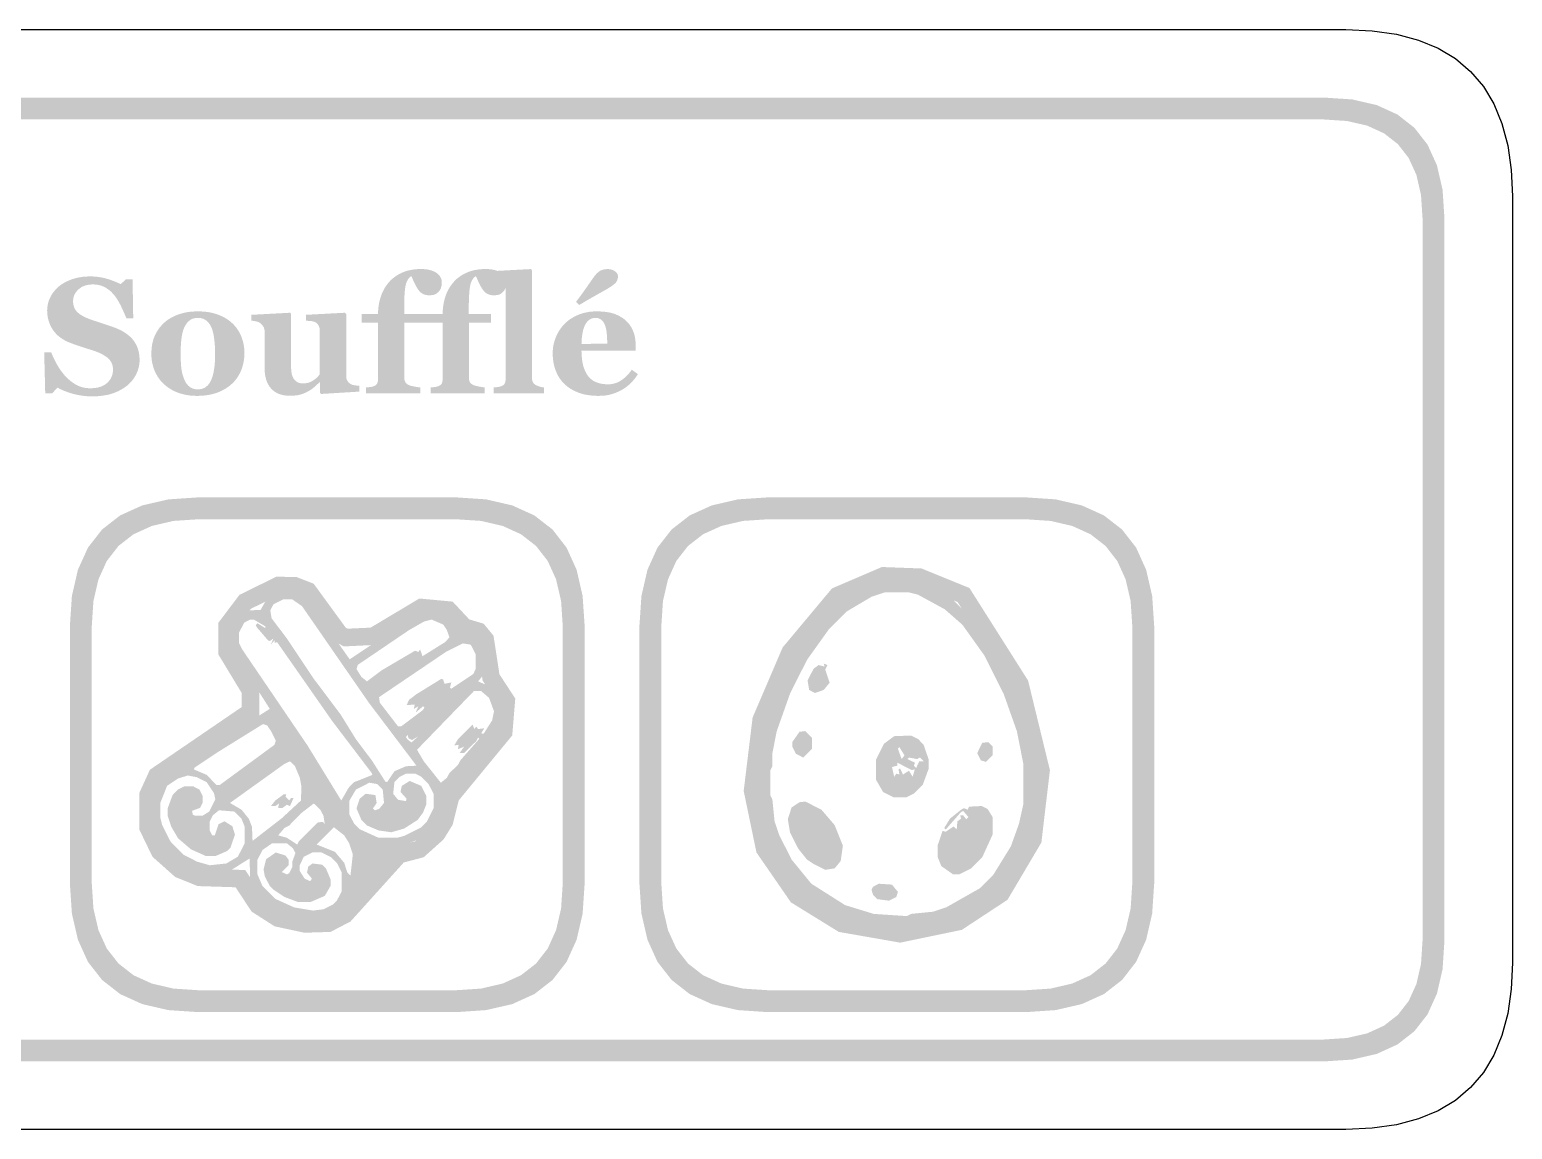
# Model space of a CAD drawing. Header units: millimetres. Extents: x 6 to 594, y 82 to 394.
# Drawn here: x 263.57 to 290.64, y 211.96 to 232.04 of the extents above; entities that cross this region are included whole.
import ezdxf

# ---------------------------------------------------------------- set-up
doc = ezdxf.new("R2010")
doc.units = ezdxf.units.MM
doc.layers.add('CUT', color=1, linetype='Continuous')
doc.layers.add('RASTER', color=7, linetype='Continuous')

msp = doc.modelspace()

# ---------------------------------------------------------------- hatches: boundary and pattern name
at = {"layer": 'RASTER'}
h = msp.add_hatch(color=7, dxfattribs=at)
h.paths.add_polyline_path([(227.8, 228.6), (227.834, 229.116), (227.938, 229.563), (228.109, 229.941), (228.35, 230.25), (228.659, 230.491), (229.038, 230.663), (229.484, 230.766), (230, 230.8), (287.2, 230.8), (287.716, 230.766), (288.163, 230.663), (288.541, 230.491), (288.85, 230.25), (289.091, 229.941), (289.263, 229.563), (289.366, 229.116), (289.4, 228.6), (289.4, 215.4), (289.366, 214.884), (289.263, 214.438), (289.091, 214.059), (288.85, 213.75), (288.541, 213.509), (288.163, 213.337), (287.716, 213.234), (287.2, 213.2), (230, 213.2), (229.484, 213.234), (229.038, 213.337), (228.659, 213.509), (228.35, 213.75), (228.109, 214.059), (227.938, 214.438), (227.834, 214.884), (227.8, 215.4)])
h.paths.add_polyline_path([(228.2, 228.6), (228.2, 215.4), (228.228, 214.978), (228.313, 214.613), (228.453, 214.303), (228.65, 214.05), (228.903, 213.853), (229.213, 213.712), (229.578, 213.628), (230, 213.6), (287.2, 213.6), (287.622, 213.628), (287.988, 213.712), (288.297, 213.853), (288.55, 214.05), (288.747, 214.303), (288.888, 214.613), (288.972, 214.978), (289, 215.4), (289, 228.6), (288.972, 229.022), (288.888, 229.388), (288.747, 229.697), (288.55, 229.95), (288.297, 230.147), (287.988, 230.288), (287.622, 230.372), (287.2, 230.4), (230, 230.4), (229.578, 230.372), (229.213, 230.288), (228.903, 230.147), (228.65, 229.95), (228.453, 229.697), (228.313, 229.388), (228.228, 229.022), (228.2, 228.6)])
for points in [[(264.71, 225.344), (264.663, 225.345), (264.616, 225.347), (264.571, 225.351), (264.526, 225.356), (264.482, 225.363), (264.439, 225.371), (264.396, 225.38), (264.355, 225.391), (264.314, 225.403), (264.275, 225.416), (264.238, 225.429), (264.202, 225.442), (264.168, 225.457), (264.136, 225.471), (264.105, 225.487), (264.076, 225.503), (263.975, 225.4), (263.85, 225.4), (263.831, 226.151), (263.957, 226.151), (263.968, 226.125), (263.98, 226.097), (263.992, 226.07), (264.005, 226.042), (264.019, 226.013), (264.034, 225.984), (264.049, 225.955), (264.065, 225.926), (264.082, 225.897), (264.1, 225.868), (264.118, 225.84), (264.136, 225.813), (264.156, 225.787), (264.176, 225.762), (264.196, 225.737), (264.218, 225.713), (264.24, 225.69), (264.264, 225.667), (264.288, 225.645), (264.312, 225.624), (264.338, 225.605), (264.364, 225.587), (264.39, 225.57), (264.418, 225.554), (264.446, 225.539), (264.475, 225.527), (264.506, 225.516), (264.538, 225.508), (264.57, 225.501), (264.605, 225.496), (264.64, 225.493), (264.676, 225.492), (264.725, 225.494), (264.77, 225.498), (264.813, 225.506), (264.852, 225.517), (264.889, 225.53), (264.923, 225.547), (264.954, 225.567), (264.982, 225.59), (265.006, 225.615), (265.028, 225.642), (265.046, 225.67), (265.061, 225.7), (265.073, 225.731), (265.081, 225.764), (265.086, 225.799), (265.088, 225.835), (265.086, 225.865), (265.082, 225.893), (265.075, 225.921), (265.065, 225.947), (265.053, 225.972), (265.037, 225.996), (265.019, 226.018), (264.998, 226.039), (264.974, 226.06), (264.946, 226.079), (264.916, 226.098), (264.883, 226.116), (264.846, 226.134), (264.807, 226.151), (264.764, 226.167), (264.719, 226.182), (264.688, 226.192), (264.658, 226.202), (264.629, 226.211), (264.601, 226.22), (264.573, 226.229), (264.545, 226.238), (264.518, 226.247), (264.492, 226.255), (264.467, 226.264), (264.441, 226.272), (264.417, 226.281), (264.392, 226.29), (264.368, 226.298), (264.344, 226.307), (264.321, 226.316), (264.298, 226.324), (264.248, 226.346), (264.2, 226.371), (264.156, 226.397), (264.116, 226.426), (264.078, 226.457), (264.045, 226.49), (264.014, 226.525), (263.987, 226.563), (263.963, 226.602), (263.942, 226.643), (263.925, 226.685), (263.911, 226.728), (263.899, 226.771), (263.892, 226.817), (263.887, 226.863), (263.885, 226.91), (263.886, 226.941), (263.888, 226.97), (263.893, 227), (263.898, 227.029), (263.906, 227.059), (263.915, 227.087), (263.926, 227.116), (263.938, 227.144), (263.952, 227.172), (263.967, 227.199), (263.984, 227.225), (264.003, 227.25), (264.023, 227.275), (264.044, 227.299), (264.067, 227.323), (264.092, 227.345), (264.117, 227.366), (264.143, 227.385), (264.172, 227.404), (264.202, 227.421), (264.234, 227.438), (264.267, 227.453), (264.302, 227.468), (264.339, 227.482), (264.377, 227.494), (264.416, 227.505), (264.456, 227.514), (264.497, 227.521), (264.538, 227.527), (264.58, 227.531), (264.623, 227.533), (264.667, 227.534), (264.71, 227.534), (264.752, 227.531), (264.794, 227.528), (264.835, 227.522), (264.875, 227.516), (264.914, 227.507), (264.953, 227.498), (264.991, 227.487), (265.028, 227.475), (265.063, 227.463), (265.095, 227.451), (265.126, 227.439), (265.155, 227.427), (265.181, 227.415), (265.206, 227.403), (265.228, 227.391), (265.318, 227.479), (265.445, 227.479), (265.457, 226.77), (265.331, 226.77), (265.32, 226.798), (265.308, 226.827), (265.296, 226.856), (265.283, 226.885), (265.27, 226.914), (265.256, 226.944), (265.242, 226.974), (265.228, 227.003), (265.213, 227.032), (265.198, 227.06), (265.182, 227.087), (265.167, 227.113), (265.151, 227.137), (265.135, 227.16), (265.119, 227.181), (265.102, 227.202), (265.084, 227.222), (265.065, 227.242), (265.046, 227.261), (265.025, 227.278), (265.004, 227.295), (264.982, 227.31), (264.96, 227.324), (264.937, 227.337), (264.913, 227.349), (264.888, 227.359), (264.862, 227.368), (264.835, 227.375), (264.807, 227.381), (264.778, 227.385), (264.748, 227.387), (264.717, 227.388), (264.679, 227.386), (264.642, 227.382), (264.607, 227.375), (264.573, 227.365), (264.542, 227.353), (264.512, 227.338), (264.485, 227.319), (264.459, 227.298), (264.435, 227.275), (264.415, 227.251), (264.397, 227.225), (264.383, 227.198), (264.372, 227.17), (264.365, 227.141), (264.36, 227.11), (264.358, 227.077), (264.36, 227.047), (264.364, 227.018), (264.371, 226.99), (264.38, 226.964), (264.392, 226.939), (264.407, 226.916), (264.425, 226.894), (264.445, 226.874), (264.469, 226.854), (264.495, 226.835), (264.525, 226.817), (264.557, 226.799), (264.592, 226.782), (264.631, 226.766), (264.673, 226.75), (264.717, 226.734), (264.744, 226.725), (264.772, 226.716), (264.799, 226.707), (264.827, 226.698), (264.854, 226.689), (264.882, 226.68), (264.91, 226.67), (264.938, 226.661), (264.966, 226.652), (264.993, 226.643), (265.019, 226.634), (265.045, 226.625), (265.07, 226.617), (265.094, 226.608), (265.117, 226.599), (265.139, 226.591), (265.191, 226.569), (265.239, 226.546), (265.284, 226.521), (265.326, 226.493), (265.365, 226.464), (265.4, 226.433), (265.433, 226.4), (265.462, 226.365), (265.488, 226.327), (265.51, 226.288), (265.529, 226.247), (265.545, 226.203), (265.557, 226.157), (265.566, 226.109), (265.571, 226.059), (265.573, 226.006), (265.572, 225.973), (265.569, 225.94), (265.564, 225.907), (265.557, 225.874), (265.548, 225.841), (265.537, 225.809), (265.524, 225.777), (265.51, 225.746), (265.493, 225.715), (265.475, 225.685), (265.456, 225.657), (265.436, 225.63), (265.414, 225.605), (265.39, 225.581), (265.366, 225.558), (265.34, 225.536), (265.31, 225.514), (265.279, 225.493), (265.247, 225.473), (265.213, 225.455), (265.179, 225.437), (265.143, 225.422), (265.107, 225.407), (265.069, 225.394), (265.029, 225.382), (264.989, 225.372), (264.946, 225.364), (264.902, 225.357), (264.856, 225.351), (264.809, 225.347), (264.76, 225.345), (264.71, 225.344)], [(271.092, 227.42), (271.092, 227.411), (271.091, 227.401), (271.091, 227.392), (271.089, 227.382), (271.088, 227.371), (271.086, 227.361), (271.083, 227.35), (271.08, 227.339), (271.077, 227.329), (271.074, 227.318), (271.07, 227.308), (271.065, 227.299), (271.06, 227.29), (271.055, 227.281), (271.049, 227.273), (271.042, 227.265), (271.035, 227.256), (271.027, 227.248), (271.018, 227.24), (271.01, 227.233), (271.001, 227.226), (270.992, 227.22), (270.983, 227.214), (270.974, 227.209), (270.963, 227.205), (270.952, 227.201), (270.94, 227.197), (270.926, 227.195), (270.911, 227.193), (270.895, 227.191), (270.878, 227.19), (270.859, 227.19), (270.831, 227.191), (270.805, 227.195), (270.779, 227.201), (270.756, 227.21), (270.734, 227.222), (270.714, 227.235), (270.695, 227.252), (270.678, 227.271), (270.661, 227.292), (270.644, 227.318), (270.627, 227.346), (270.61, 227.378), (270.592, 227.413), (270.574, 227.452), (270.556, 227.493), (270.537, 227.539), (270.523, 227.531), (270.509, 227.521), (270.496, 227.509), (270.484, 227.494), (270.472, 227.477), (270.461, 227.457), (270.451, 227.435), (270.442, 227.41), (270.433, 227.38), (270.426, 227.343), (270.419, 227.298), (270.414, 227.246), (270.41, 227.186), (270.407, 227.119), (270.406, 227.045), (270.405, 226.963), (270.405, 226.847), (270.809, 226.847), (270.809, 226.689), (270.408, 226.689), (270.408, 225.68), (270.409, 225.666), (270.41, 225.653), (270.412, 225.641), (270.415, 225.629), (270.418, 225.618), (270.423, 225.609), (270.428, 225.599), (270.434, 225.591), (270.441, 225.584), (270.449, 225.576), (270.457, 225.57), (270.465, 225.564), (270.474, 225.558), (270.483, 225.553), (270.493, 225.549), (270.503, 225.545), (270.512, 225.542), (270.522, 225.539), (270.533, 225.536), (270.544, 225.533), (270.556, 225.531), (270.568, 225.528), (270.582, 225.525), (270.596, 225.522), (270.61, 225.52), (270.623, 225.517), (270.637, 225.515), (270.65, 225.513), (270.662, 225.511), (270.675, 225.51), (270.687, 225.508), (270.698, 225.507), (270.698, 225.4), (269.709, 225.4), (269.709, 225.507), (269.719, 225.508), (269.728, 225.508), (269.738, 225.509), (269.747, 225.51), (269.756, 225.511), (269.765, 225.512), (269.774, 225.513), (269.783, 225.514), (269.792, 225.515), (269.801, 225.517), (269.809, 225.518), (269.817, 225.52), (269.825, 225.522), (269.833, 225.524), (269.84, 225.526), (269.847, 225.529), (269.858, 225.534), (269.869, 225.539), (269.878, 225.544), (269.886, 225.55), (269.894, 225.557), (269.9, 225.564), (269.906, 225.571), (269.911, 225.579), (269.915, 225.588), (269.918, 225.597), (269.921, 225.607), (269.923, 225.618), (269.925, 225.629), (269.927, 225.641), (269.927, 225.653), (269.928, 225.667), (269.928, 226.689), (269.63, 226.689), (269.63, 226.847), (269.928, 226.847), (269.928, 226.886), (269.93, 226.925), (269.934, 226.963), (269.939, 227.002), (269.945, 227.039), (269.953, 227.077), (269.962, 227.114), (269.973, 227.151), (269.985, 227.188), (269.999, 227.223), (270.014, 227.257), (270.031, 227.291), (270.049, 227.323), (270.069, 227.354), (270.091, 227.385), (270.114, 227.414), (270.138, 227.442), (270.163, 227.469), (270.191, 227.494), (270.221, 227.517), (270.252, 227.54), (270.285, 227.561), (270.32, 227.58), (270.357, 227.599), (270.395, 227.615), (270.436, 227.629), (270.477, 227.642), (270.521, 227.651), (270.566, 227.659), (270.613, 227.665), (270.661, 227.668), (270.711, 227.669), (270.755, 227.668), (270.797, 227.665), (270.836, 227.659), (270.872, 227.652), (270.906, 227.642), (270.938, 227.63), (270.966, 227.616), (270.993, 227.6), (271.016, 227.582), (271.036, 227.563), (271.053, 227.543), (271.067, 227.521), (271.078, 227.498), (271.086, 227.473), (271.091, 227.447), (271.092, 227.42)], [(272.271, 227.42), (272.271, 227.411), (272.271, 227.401), (272.27, 227.392), (272.268, 227.382), (272.267, 227.371), (272.265, 227.361), (272.262, 227.35), (272.26, 227.339), (272.257, 227.329), (272.253, 227.318), (272.249, 227.308), (272.244, 227.299), (272.239, 227.29), (272.234, 227.281), (272.228, 227.273), (272.222, 227.265), (272.214, 227.256), (272.206, 227.248), (272.197, 227.24), (272.189, 227.233), (272.18, 227.226), (272.171, 227.22), (272.162, 227.214), (272.153, 227.209), (272.143, 227.205), (272.131, 227.201), (272.119, 227.197), (272.105, 227.195), (272.09, 227.193), (272.074, 227.191), (272.057, 227.19), (272.038, 227.19), (272.01, 227.191), (271.984, 227.195), (271.959, 227.201), (271.935, 227.21), (271.913, 227.222), (271.893, 227.235), (271.874, 227.252), (271.857, 227.271), (271.84, 227.292), (271.823, 227.318), (271.806, 227.346), (271.789, 227.378), (271.771, 227.413), (271.753, 227.452), (271.735, 227.493), (271.716, 227.539), (271.702, 227.531), (271.688, 227.521), (271.675, 227.509), (271.663, 227.494), (271.652, 227.477), (271.641, 227.457), (271.63, 227.435), (271.621, 227.41), (271.612, 227.38), (271.605, 227.343), (271.599, 227.298), (271.594, 227.246), (271.59, 227.186), (271.587, 227.119), (271.585, 227.045), (271.584, 226.963), (271.584, 226.847), (271.989, 226.847), (271.989, 226.689), (271.587, 226.689), (271.587, 225.68), (271.588, 225.666), (271.589, 225.653), (271.591, 225.641), (271.594, 225.629), (271.598, 225.618), (271.602, 225.609), (271.607, 225.599), (271.614, 225.591), (271.621, 225.584), (271.628, 225.576), (271.636, 225.57), (271.644, 225.564), (271.653, 225.558), (271.662, 225.553), (271.672, 225.549), (271.683, 225.545), (271.692, 225.542), (271.701, 225.539), (271.712, 225.536), (271.723, 225.533), (271.735, 225.531), (271.748, 225.528), (271.761, 225.525), (271.775, 225.522), (271.789, 225.52), (271.803, 225.517), (271.816, 225.515), (271.829, 225.513), (271.842, 225.511), (271.854, 225.51), (271.866, 225.508), (271.877, 225.507), (271.877, 225.4), (270.889, 225.4), (270.889, 225.507), (270.898, 225.508), (270.907, 225.508), (270.917, 225.509), (270.926, 225.51), (270.935, 225.511), (270.944, 225.512), (270.954, 225.513), (270.963, 225.514), (270.971, 225.515), (270.98, 225.517), (270.988, 225.518), (270.996, 225.52), (271.004, 225.522), (271.012, 225.524), (271.019, 225.526), (271.026, 225.529), (271.038, 225.534), (271.048, 225.539), (271.057, 225.544), (271.066, 225.55), (271.073, 225.557), (271.08, 225.564), (271.085, 225.571), (271.09, 225.579), (271.094, 225.588), (271.097, 225.597), (271.1, 225.607), (271.103, 225.618), (271.104, 225.629), (271.106, 225.641), (271.107, 225.653), (271.107, 225.667), (271.107, 226.689), (270.809, 226.689), (270.809, 226.847), (271.107, 226.847), (271.108, 226.886), (271.11, 226.925), (271.113, 226.963), (271.118, 227.002), (271.125, 227.039), (271.132, 227.077), (271.142, 227.114), (271.152, 227.151), (271.164, 227.188), (271.178, 227.223), (271.193, 227.257), (271.21, 227.291), (271.228, 227.323), (271.248, 227.354), (271.27, 227.385), (271.293, 227.414), (271.317, 227.442), (271.343, 227.469), (271.37, 227.494), (271.4, 227.517), (271.431, 227.54), (271.464, 227.561), (271.499, 227.58), (271.536, 227.599), (271.575, 227.615), (271.615, 227.629), (271.657, 227.642), (271.7, 227.651), (271.745, 227.659), (271.792, 227.665), (271.84, 227.668), (271.891, 227.669), (271.935, 227.668), (271.976, 227.665), (272.015, 227.659), (272.052, 227.652), (272.086, 227.642), (272.117, 227.63), (272.146, 227.616), (272.172, 227.6), (272.195, 227.582), (272.215, 227.563), (272.232, 227.543), (272.246, 227.521), (272.257, 227.498), (272.265, 227.473), (272.27, 227.447), (272.271, 227.42)], [(272.957, 225.4), (272.038, 225.4), (272.038, 225.507), (272.048, 225.508), (272.057, 225.508), (272.067, 225.509), (272.076, 225.51), (272.085, 225.511), (272.094, 225.512), (272.103, 225.513), (272.112, 225.514), (272.121, 225.515), (272.13, 225.517), (272.138, 225.518), (272.146, 225.52), (272.154, 225.522), (272.162, 225.524), (272.169, 225.526), (272.176, 225.529), (272.187, 225.534), (272.198, 225.539), (272.207, 225.544), (272.216, 225.55), (272.223, 225.557), (272.23, 225.564), (272.235, 225.571), (272.24, 225.579), (272.244, 225.588), (272.247, 225.597), (272.25, 225.607), (272.253, 225.618), (272.254, 225.629), (272.256, 225.641), (272.256, 225.653), (272.257, 225.667), (272.257, 227.29), (272.256, 227.303), (272.255, 227.317), (272.254, 227.33), (272.251, 227.343), (272.248, 227.356), (272.244, 227.369), (272.239, 227.381), (272.234, 227.393), (272.228, 227.404), (272.222, 227.415), (272.215, 227.425), (272.207, 227.435), (272.2, 227.444), (272.191, 227.452), (272.183, 227.459), (272.173, 227.465), (272.165, 227.47), (272.157, 227.475), (272.147, 227.48), (272.136, 227.484), (272.125, 227.489), (272.112, 227.493), (272.099, 227.498), (272.085, 227.502), (272.07, 227.506), (272.056, 227.51), (272.042, 227.513), (272.029, 227.516), (272.016, 227.518), (272.003, 227.52), (271.991, 227.522), (271.98, 227.523), (271.98, 227.629), (272.717, 227.668), (272.739, 227.644), (272.739, 225.686), (272.739, 225.672), (272.74, 225.66), (272.741, 225.648), (272.743, 225.637), (272.746, 225.626), (272.749, 225.616), (272.753, 225.606), (272.758, 225.598), (272.763, 225.59), (272.769, 225.582), (272.775, 225.575), (272.783, 225.568), (272.791, 225.561), (272.799, 225.555), (272.809, 225.55), (272.819, 225.545), (272.827, 225.542), (272.834, 225.539), (272.842, 225.536), (272.849, 225.533), (272.857, 225.53), (272.865, 225.527), (272.873, 225.524), (272.881, 225.522), (272.889, 225.519), (272.898, 225.517), (272.907, 225.515), (272.916, 225.513), (272.926, 225.511), (272.936, 225.509), (272.946, 225.508), (272.957, 225.507)], [(269.588, 225.431), (268.889, 225.388), (268.867, 225.409), (268.867, 225.601), (268.858, 225.601), (268.846, 225.589), (268.834, 225.578), (268.821, 225.567), (268.809, 225.556), (268.797, 225.545), (268.785, 225.534), (268.773, 225.523), (268.761, 225.512), (268.749, 225.501), (268.736, 225.491), (268.723, 225.481), (268.709, 225.471), (268.694, 225.461), (268.679, 225.452), (268.664, 225.443), (268.647, 225.434), (268.629, 225.424), (268.611, 225.415), (268.592, 225.407), (268.575, 225.399), (268.557, 225.392), (268.54, 225.386), (268.523, 225.38), (268.506, 225.375), (268.488, 225.371), (268.469, 225.367), (268.447, 225.363), (268.424, 225.361), (268.399, 225.359), (268.372, 225.357), (268.343, 225.356), (268.312, 225.356), (268.258, 225.358), (268.208, 225.364), (268.161, 225.375), (268.117, 225.389), (268.076, 225.408), (268.038, 225.431), (268.004, 225.458), (267.973, 225.489), (267.945, 225.524), (267.921, 225.563), (267.901, 225.605), (267.884, 225.65), (267.871, 225.699), (267.862, 225.751), (267.857, 225.807), (267.855, 225.866), (267.855, 226.525), (267.855, 226.539), (267.854, 226.552), (267.852, 226.565), (267.849, 226.577), (267.846, 226.588), (267.843, 226.599), (267.838, 226.609), (267.833, 226.618), (267.827, 226.627), (267.821, 226.635), (267.814, 226.644), (267.807, 226.652), (267.8, 226.66), (267.792, 226.667), (267.783, 226.675), (267.774, 226.682), (267.767, 226.687), (267.759, 226.692), (267.75, 226.696), (267.741, 226.701), (267.731, 226.704), (267.72, 226.708), (267.71, 226.711), (267.698, 226.713), (267.687, 226.716), (267.675, 226.718), (267.664, 226.719), (267.653, 226.721), (267.643, 226.723), (267.633, 226.724), (267.623, 226.725), (267.613, 226.726), (267.613, 226.833), (268.324, 226.871), (268.34, 226.849), (268.34, 225.875), (268.341, 225.838), (268.343, 225.804), (268.348, 225.773), (268.354, 225.744), (268.362, 225.717), (268.372, 225.693), (268.384, 225.671), (268.398, 225.652), (268.413, 225.635), (268.429, 225.621), (268.447, 225.608), (268.466, 225.598), (268.487, 225.59), (268.509, 225.585), (268.532, 225.581), (268.557, 225.58), (268.582, 225.581), (268.607, 225.584), (268.632, 225.588), (268.655, 225.594), (268.678, 225.601), (268.701, 225.611), (268.722, 225.622), (268.743, 225.634), (268.763, 225.648), (268.782, 225.662), (268.799, 225.676), (268.815, 225.69), (268.829, 225.705), (268.842, 225.72), (268.854, 225.735), (268.864, 225.75), (268.864, 226.54), (268.864, 226.552), (268.863, 226.564), (268.861, 226.576), (268.859, 226.587), (268.857, 226.598), (268.853, 226.609), (268.85, 226.619), (268.845, 226.629), (268.84, 226.639), (268.834, 226.648), (268.828, 226.657), (268.822, 226.665), (268.814, 226.673), (268.807, 226.68), (268.798, 226.687), (268.789, 226.693), (268.783, 226.698), (268.775, 226.702), (268.766, 226.705), (268.757, 226.708), (268.748, 226.711), (268.737, 226.713), (268.726, 226.715), (268.714, 226.717), (268.702, 226.718), (268.689, 226.72), (268.677, 226.721), (268.664, 226.722), (268.652, 226.723), (268.639, 226.724), (268.626, 226.725), (268.614, 226.726), (268.614, 226.833), (269.324, 226.871), (269.346, 226.849), (269.346, 225.718), (269.346, 225.705), (269.347, 225.693), (269.349, 225.682), (269.351, 225.67), (269.354, 225.66), (269.358, 225.65), (269.362, 225.64), (269.367, 225.631), (269.372, 225.622), (269.378, 225.613), (269.385, 225.605), (269.392, 225.598), (269.4, 225.59), (269.408, 225.583), (269.417, 225.576), (269.427, 225.57), (269.434, 225.566), (269.442, 225.562), (269.45, 225.558), (269.459, 225.555), (269.468, 225.552), (269.478, 225.55), (269.488, 225.548), (269.499, 225.546), (269.51, 225.544), (269.521, 225.543), (269.533, 225.542), (269.544, 225.54), (269.555, 225.54), (269.566, 225.539), (269.577, 225.538), (269.588, 225.538)]]:
    msp.add_hatch(color=7, dxfattribs=at).paths.add_polyline_path(points)
h = msp.add_hatch(color=7, dxfattribs=at)
h.paths.add_polyline_path([(274.672, 225.75), (274.659, 225.729), (274.645, 225.709), (274.631, 225.689), (274.616, 225.669), (274.6, 225.649), (274.583, 225.63), (274.566, 225.611), (274.548, 225.593), (274.53, 225.574), (274.511, 225.557), (274.491, 225.54), (274.471, 225.524), (274.45, 225.508), (274.429, 225.494), (274.406, 225.479), (274.384, 225.466), (274.359, 225.452), (274.334, 225.44), (274.31, 225.428), (274.285, 225.417), (274.26, 225.407), (274.235, 225.398), (274.21, 225.389), (274.185, 225.382), (274.16, 225.375), (274.133, 225.369), (274.106, 225.364), (274.077, 225.36), (274.048, 225.357), (274.018, 225.355), (273.987, 225.354), (273.954, 225.353), (273.901, 225.354), (273.85, 225.357), (273.8, 225.362), (273.753, 225.369), (273.707, 225.377), (273.663, 225.388), (273.621, 225.4), (273.58, 225.415), (273.542, 225.431), (273.505, 225.448), (273.47, 225.467), (273.436, 225.487), (273.405, 225.508), (273.375, 225.531), (273.347, 225.555), (273.32, 225.58), (273.295, 225.607), (273.272, 225.635), (273.251, 225.663), (273.231, 225.694), (273.212, 225.725), (273.196, 225.757), (273.181, 225.791), (273.167, 225.826), (273.155, 225.861), (273.145, 225.898), (273.136, 225.935), (273.129, 225.973), (273.124, 226.012), (273.12, 226.051), (273.117, 226.091), (273.117, 226.132), (273.117, 226.17), (273.12, 226.206), (273.124, 226.243), (273.13, 226.279), (273.138, 226.314), (273.148, 226.35), (273.159, 226.384), (273.172, 226.419), (273.186, 226.453), (273.202, 226.485), (273.219, 226.517), (273.238, 226.548), (273.258, 226.578), (273.28, 226.607), (273.303, 226.635), (273.328, 226.663), (273.353, 226.688), (273.381, 226.712), (273.41, 226.735), (273.44, 226.757), (273.472, 226.777), (273.506, 226.796), (273.542, 226.814), (273.579, 226.831), (273.617, 226.846), (273.657, 226.859), (273.698, 226.87), (273.739, 226.879), (273.782, 226.887), (273.826, 226.892), (273.872, 226.895), (273.918, 226.896), (273.968, 226.895), (274.016, 226.892), (274.061, 226.889), (274.105, 226.883), (274.146, 226.876), (274.184, 226.868), (274.221, 226.857), (274.255, 226.846), (274.287, 226.833), (274.318, 226.819), (274.347, 226.803), (274.375, 226.786), (274.402, 226.769), (274.427, 226.75), (274.451, 226.729), (274.473, 226.708), (274.493, 226.687), (274.512, 226.664), (274.529, 226.641), (274.545, 226.617), (274.56, 226.592), (274.573, 226.566), (274.584, 226.539), (274.595, 226.511), (274.604, 226.483), (274.611, 226.454), (274.618, 226.424), (274.623, 226.395), (274.627, 226.365), (274.63, 226.335), (274.632, 226.304), (274.633, 226.273), (274.633, 226.178), (273.642, 226.178), (273.644, 226.105), (273.65, 226.037), (273.659, 225.973), (273.671, 225.913), (273.688, 225.859), (273.708, 225.808), (273.731, 225.762), (273.758, 225.721), (273.789, 225.684), (273.825, 225.652), (273.864, 225.625), (273.908, 225.603), (273.956, 225.586), (274.008, 225.574), (274.065, 225.567), (274.126, 225.564), (274.16, 225.565), (274.193, 225.569), (274.225, 225.575), (274.257, 225.583), (274.287, 225.594), (274.317, 225.606), (274.346, 225.622), (274.373, 225.64), (274.4, 225.659), (274.426, 225.68), (274.451, 225.702), (274.475, 225.725), (274.498, 225.75), (274.52, 225.775), (274.541, 225.802), (274.561, 225.831)])
h.paths.add_polyline_path([(274.113, 226.307), (274.113, 226.329), (274.112, 226.351), (274.111, 226.373), (274.11, 226.396), (274.109, 226.418), (274.108, 226.441), (274.106, 226.464), (274.104, 226.487), (274.102, 226.509), (274.099, 226.531), (274.095, 226.551), (274.092, 226.571), (274.088, 226.589), (274.083, 226.606), (274.078, 226.623), (274.073, 226.638), (274.067, 226.654), (274.06, 226.67), (274.052, 226.685), (274.044, 226.698), (274.035, 226.711), (274.025, 226.722), (274.016, 226.732), (274.005, 226.742), (273.994, 226.75), (273.982, 226.757), (273.969, 226.763), (273.956, 226.768), (273.942, 226.772), (273.927, 226.775), (273.912, 226.776), (273.896, 226.777), (273.868, 226.775), (273.842, 226.77), (273.818, 226.761), (273.794, 226.748), (273.773, 226.732), (273.752, 226.713), (273.733, 226.689), (273.716, 226.663), (273.7, 226.632), (273.686, 226.597), (273.674, 226.558), (273.664, 226.515), (273.656, 226.468), (273.649, 226.416), (273.645, 226.361), (273.642, 226.301)])
h.paths.add_polyline_path([(274.308, 227.539), (274.307, 227.523), (274.306, 227.507), (274.303, 227.493), (274.3, 227.479), (274.296, 227.466), (274.291, 227.454), (274.285, 227.443), (274.277, 227.432), (274.269, 227.422), (274.26, 227.412), (274.25, 227.402), (274.238, 227.392), (274.226, 227.381), (274.212, 227.371), (274.197, 227.36), (274.182, 227.35), (274.162, 227.337), (274.14, 227.324), (274.116, 227.309), (274.089, 227.293), (274.059, 227.276), (274.027, 227.258), (273.992, 227.238), (273.954, 227.217), (273.915, 227.195), (273.874, 227.172), (273.832, 227.148), (273.789, 227.123), (273.744, 227.097), (273.699, 227.07), (273.651, 227.042), (273.603, 227.013), (273.541, 227.068), (273.573, 227.11), (273.602, 227.15), (273.63, 227.187), (273.656, 227.222), (273.68, 227.256), (273.702, 227.286), (273.722, 227.315), (273.741, 227.342), (273.758, 227.367), (273.775, 227.391), (273.791, 227.414), (273.806, 227.436), (273.821, 227.457), (273.835, 227.477), (273.849, 227.497), (273.862, 227.515), (273.878, 227.537), (273.893, 227.556), (273.909, 227.574), (273.924, 227.59), (273.939, 227.604), (273.953, 227.617), (273.968, 227.627), (273.982, 227.636), (273.997, 227.643), (274.013, 227.65), (274.029, 227.655), (274.046, 227.66), (274.065, 227.663), (274.084, 227.666), (274.104, 227.667), (274.124, 227.668), (274.142, 227.667), (274.159, 227.665), (274.175, 227.662), (274.191, 227.658), (274.207, 227.653), (274.222, 227.646), (274.237, 227.638), (274.251, 227.629), (274.264, 227.62), (274.276, 227.61), (274.285, 227.599), (274.293, 227.588), (274.3, 227.576), (274.304, 227.564), (274.307, 227.552), (274.308, 227.539)])
h = msp.add_hatch(color=7, dxfattribs=at)
h.paths.add_polyline_path([(267.265, 226.68), (267.291, 226.654), (267.316, 226.627), (267.339, 226.599), (267.36, 226.569), (267.38, 226.538), (267.398, 226.506), (267.415, 226.473), (267.43, 226.439), (267.443, 226.403), (267.455, 226.367), (267.465, 226.33), (267.473, 226.292), (267.479, 226.254), (267.484, 226.214), (267.486, 226.175), (267.487, 226.134), (267.486, 226.094), (267.484, 226.054), (267.479, 226.015), (267.473, 225.976), (267.465, 225.938), (267.455, 225.9), (267.444, 225.863), (267.431, 225.827), (267.416, 225.792), (267.399, 225.757), (267.381, 225.725), (267.361, 225.693), (267.34, 225.663), (267.317, 225.634), (267.292, 225.606), (267.266, 225.58), (267.236, 225.554), (267.205, 225.528), (267.173, 225.505), (267.139, 225.483), (267.104, 225.463), (267.067, 225.444), (267.029, 225.427), (266.99, 225.412), (266.949, 225.398), (266.907, 225.386), (266.863, 225.376), (266.818, 225.368), (266.771, 225.361), (266.723, 225.357), (266.674, 225.354), (266.623, 225.353), (266.579, 225.354), (266.535, 225.356), (266.493, 225.36), (266.451, 225.366), (266.411, 225.373), (266.371, 225.382), (266.332, 225.392), (266.294, 225.404), (266.257, 225.418), (266.221, 225.433), (266.186, 225.45), (266.153, 225.468), (266.12, 225.489), (266.088, 225.51), (266.058, 225.533), (266.028, 225.558), (266.001, 225.583), (265.975, 225.61), (265.951, 225.638), (265.929, 225.668), (265.907, 225.699), (265.888, 225.731), (265.869, 225.765), (265.852, 225.801), (265.837, 225.837), (265.824, 225.875), (265.813, 225.914), (265.804, 225.954), (265.797, 225.994), (265.792, 226.036), (265.789, 226.079), (265.788, 226.124), (265.789, 226.167), (265.792, 226.209), (265.796, 226.25), (265.802, 226.29), (265.81, 226.328), (265.82, 226.365), (265.831, 226.402), (265.844, 226.436), (265.859, 226.47), (265.876, 226.503), (265.895, 226.535), (265.915, 226.566), (265.937, 226.596), (265.961, 226.625), (265.986, 226.653), (266.014, 226.68), (266.041, 226.705), (266.071, 226.729), (266.102, 226.751), (266.135, 226.771), (266.169, 226.79), (266.205, 226.808), (266.242, 226.824), (266.281, 226.839), (266.321, 226.852), (266.363, 226.864), (266.405, 226.874), (266.449, 226.882), (266.494, 226.888), (266.54, 226.892), (266.588, 226.895), (266.636, 226.896), (266.687, 226.895), (266.736, 226.892), (266.783, 226.888), (266.829, 226.882), (266.873, 226.874), (266.916, 226.864), (266.957, 226.852), (266.997, 226.839), (267.036, 226.824), (267.072, 226.808), (267.108, 226.79), (267.142, 226.771), (267.175, 226.751), (267.206, 226.729), (267.236, 226.705), (267.265, 226.68)])
h.paths.add_polyline_path([(266.89, 225.665), (266.897, 225.686), (266.905, 225.708), (266.911, 225.732), (266.918, 225.756), (266.923, 225.781), (266.928, 225.808), (266.933, 225.836), (266.937, 225.864), (266.941, 225.894), (266.944, 225.925), (266.947, 225.958), (266.949, 225.991), (266.95, 226.026), (266.952, 226.062), (266.952, 226.099), (266.953, 226.137), (266.952, 226.163), (266.952, 226.19), (266.95, 226.218), (266.949, 226.247), (266.947, 226.276), (266.944, 226.307), (266.941, 226.339), (266.938, 226.371), (266.934, 226.403), (266.93, 226.434), (266.925, 226.462), (266.92, 226.489), (266.914, 226.514), (266.908, 226.538), (266.901, 226.559), (266.894, 226.579), (266.885, 226.602), (266.875, 226.623), (266.864, 226.643), (266.852, 226.662), (266.839, 226.679), (266.826, 226.695), (266.812, 226.71), (266.797, 226.724), (266.78, 226.737), (266.763, 226.747), (266.745, 226.756), (266.726, 226.764), (266.706, 226.77), (266.685, 226.774), (266.662, 226.776), (266.639, 226.777), (266.614, 226.776), (266.59, 226.773), (266.567, 226.769), (266.545, 226.763), (266.525, 226.755), (266.507, 226.745), (266.489, 226.733), (266.473, 226.72), (266.458, 226.705), (266.443, 226.689), (266.43, 226.672), (266.418, 226.654), (266.406, 226.635), (266.395, 226.615), (266.386, 226.594), (266.377, 226.572), (266.369, 226.551), (266.363, 226.528), (266.356, 226.505), (266.351, 226.481), (266.346, 226.456), (266.341, 226.431), (266.338, 226.404), (266.334, 226.376), (266.332, 226.348), (266.329, 226.32), (266.327, 226.291), (266.326, 226.262), (266.324, 226.233), (266.323, 226.203), (266.323, 226.173), (266.323, 226.143), (266.323, 226.104), (266.323, 226.066), (266.324, 226.031), (266.325, 225.997), (266.327, 225.965), (266.328, 225.934), (266.331, 225.905), (266.333, 225.878), (266.336, 225.852), (266.34, 225.826), (266.345, 225.8), (266.35, 225.773), (266.357, 225.747), (266.365, 225.721), (266.373, 225.694), (266.383, 225.668), (266.392, 225.646), (266.401, 225.625), (266.412, 225.605), (266.424, 225.587), (266.436, 225.569), (266.45, 225.553), (266.464, 225.538), (266.479, 225.525), (266.496, 225.512), (266.513, 225.501), (266.531, 225.492), (266.551, 225.485), (266.571, 225.479), (266.593, 225.475), (266.615, 225.473), (266.639, 225.472), (266.661, 225.473), (266.681, 225.475), (266.701, 225.479), (266.721, 225.484), (266.739, 225.491), (266.757, 225.499), (266.774, 225.509), (266.79, 225.521), (266.805, 225.534), (266.82, 225.548), (266.833, 225.564), (266.846, 225.581), (266.858, 225.6), (266.87, 225.62), (266.88, 225.642), (266.89, 225.665)])
h = msp.add_hatch(color=7, dxfattribs=at)
h.paths.add_polyline_path([(264.3, 221.15), (264.337, 221.701), (264.447, 222.178), (264.63, 222.582), (264.888, 222.913), (265.218, 223.17), (265.622, 223.353), (266.099, 223.463), (266.65, 223.5), (271.35, 223.5), (271.901, 223.463), (272.378, 223.353), (272.782, 223.17), (273.113, 222.913), (273.37, 222.582), (273.553, 222.178), (273.663, 221.701), (273.7, 221.15), (273.7, 216.45), (273.663, 215.899), (273.553, 215.422), (273.37, 215.018), (273.113, 214.687), (272.782, 214.43), (272.378, 214.247), (271.901, 214.137), (271.35, 214.1), (266.65, 214.1), (266.099, 214.137), (265.622, 214.247), (265.218, 214.43), (264.888, 214.688), (264.63, 215.018), (264.447, 215.422), (264.337, 215.899), (264.3, 216.45)])
h.paths.add_polyline_path([(264.7, 221.15), (264.7, 216.45), (264.73, 215.993), (264.822, 215.597), (264.974, 215.262), (265.188, 214.988), (265.462, 214.774), (265.797, 214.622), (266.193, 214.53), (266.65, 214.5), (271.35, 214.5), (271.807, 214.53), (272.203, 214.622), (272.538, 214.774), (272.813, 214.988), (273.026, 215.262), (273.178, 215.597), (273.27, 215.993), (273.3, 216.45), (273.3, 221.15), (273.27, 221.607), (273.178, 222.003), (273.026, 222.338), (272.813, 222.612), (272.538, 222.826), (272.203, 222.978), (271.807, 223.07), (271.35, 223.1), (266.65, 223.1), (266.193, 223.07), (265.797, 222.978), (265.462, 222.826), (265.188, 222.613), (264.974, 222.338), (264.822, 222.003), (264.73, 221.607), (264.7, 221.15)])
h = msp.add_hatch(color=7, dxfattribs=at)
h.paths.add_polyline_path([(274.7, 221.15), (274.737, 221.701), (274.847, 222.178), (275.03, 222.582), (275.288, 222.913), (275.618, 223.17), (276.022, 223.353), (276.499, 223.463), (277.05, 223.5), (281.75, 223.5), (282.301, 223.463), (282.778, 223.353), (283.182, 223.17), (283.513, 222.913), (283.77, 222.582), (283.953, 222.178), (284.063, 221.701), (284.1, 221.15), (284.1, 216.45), (284.063, 215.899), (283.953, 215.422), (283.77, 215.018), (283.513, 214.687), (283.182, 214.43), (282.778, 214.247), (282.301, 214.137), (281.75, 214.1), (277.05, 214.1), (276.499, 214.137), (276.022, 214.247), (275.618, 214.43), (275.288, 214.688), (275.03, 215.018), (274.847, 215.422), (274.737, 215.899), (274.7, 216.45)])
h.paths.add_polyline_path([(275.1, 221.15), (275.1, 216.45), (275.13, 215.993), (275.222, 215.597), (275.374, 215.262), (275.588, 214.988), (275.862, 214.774), (276.197, 214.622), (276.593, 214.53), (277.05, 214.5), (281.75, 214.5), (282.207, 214.53), (282.603, 214.622), (282.938, 214.774), (283.213, 214.988), (283.426, 215.262), (283.578, 215.597), (283.67, 215.993), (283.7, 216.45), (283.7, 221.15), (283.67, 221.607), (283.578, 222.003), (283.426, 222.338), (283.213, 222.612), (282.938, 222.826), (282.603, 222.978), (282.207, 223.07), (281.75, 223.1), (277.05, 223.1), (276.593, 223.07), (276.197, 222.978), (275.862, 222.826), (275.588, 222.613), (275.374, 222.338), (275.222, 222.003), (275.13, 221.607), (275.1, 221.15)])
h = msp.add_hatch(color=7, dxfattribs=at)
h.paths.add_polyline_path([(268.072, 222.052), (268.441, 222.044), (268.752, 221.923), (269.336, 221.122), (269.375, 221.102), (269.791, 221.121), (270.682, 221.653), (271.29, 221.596), (271.593, 221.272), (271.856, 221.193), (272.036, 220.974), (272.144, 220.269), (272.433, 219.827), (272.378, 219.153), (271.401, 217.967), (271.29, 217.523), (271.124, 217.254), (270.76, 216.928), (270.397, 216.833), (269.426, 215.756), (269.06, 215.565), (268.582, 215.55), (268.039, 215.667), (267.618, 215.936), (267.326, 216.38), (266.635, 216.402), (266.224, 216.567), (265.808, 216.938), (265.571, 217.428), (265.571, 218.109), (265.761, 218.526), (267.439, 219.672), (267.439, 219.925), (267.01, 220.634), (267.01, 221.208), (267.397, 221.72)])
h.paths.add_polyline_path([(268.143, 221.73), (267.606, 221.466), (267.33, 221.101), (267.33, 220.724), (267.759, 220.014), (267.759, 219.503), (266.015, 218.312), (265.891, 218.039), (265.891, 217.502), (266.068, 217.135), (266.395, 216.843), (266.701, 216.72), (267.503, 216.695), (267.848, 216.169), (268.163, 215.968), (268.611, 215.871), (268.977, 215.883), (269.227, 216.013), (270.224, 217.119), (270.604, 217.218), (270.876, 217.462), (270.992, 217.648), (271.108, 218.115), (272.067, 219.279), (272.105, 219.743), (271.838, 220.152), (271.733, 220.839), (271.671, 220.915), (271.419, 220.99), (271.139, 221.289), (270.756, 221.325), (269.886, 220.806), (269.304, 220.778), (269.122, 220.872), (268.548, 221.658), (268.377, 221.725), (268.143, 221.73)])
h = msp.add_hatch(color=7, dxfattribs=at)
h.paths.add_polyline_path([(279.129, 222.228), (279.852, 222.201), (280.726, 221.845), (281.797, 220.155), (282.196, 218.518), (282.04, 217.197), (281.421, 216.151), (280.588, 215.603), (279.463, 215.369), (278.341, 215.565), (277.466, 216.105), (276.837, 217.016), (276.604, 218.139), (276.767, 219.479), (277.316, 220.76), (278.216, 221.837)])
h.paths.add_polyline_path([(279.189, 221.905), (278.412, 221.573), (277.592, 220.591), (277.079, 219.395), (276.928, 218.153), (277.137, 217.144), (277.691, 216.342), (278.457, 215.869), (279.458, 215.695), (280.464, 215.904), (281.183, 216.377), (281.73, 217.301), (281.872, 218.498), (281.499, 220.029), (280.511, 221.588), (279.784, 221.883), (279.189, 221.905)])
h = msp.add_hatch(color=7, dxfattribs=at)
h.paths.add_polyline_path([(268.138, 221.794), (268.362, 221.804), (268.606, 221.68), (269.41, 220.542), (270.461, 221.245), (270.773, 221.402), (271.04, 221.402), (271.218, 221.312), (271.285, 221.245), (271.399, 221.024), (271.61, 221), (271.754, 220.91), (271.877, 220.666), (271.877, 220.364), (271.82, 220.22), (271.754, 220.14), (271.988, 220.039), (272.088, 219.939), (272.212, 219.628), (272.179, 219.393), (272.021, 219.115), (271.131, 218.064), (271.107, 217.82), (271.04, 217.619), (270.95, 217.475), (270.716, 217.274), (270.26, 217.093), (270.113, 216.906), (269.926, 216.725), (269.879, 216.638), (269.624, 216.39), (269.577, 216.303), (269.209, 215.935), (268.965, 215.811), (268.496, 215.811), (268.161, 215.911), (267.883, 216.069), (267.749, 216.203), (267.625, 216.414), (267.592, 216.514), (267.582, 216.906), (267.224, 216.681), (266.989, 216.615), (266.722, 216.648), (266.343, 216.805), (266.243, 216.872), (265.975, 217.174), (265.818, 217.518), (265.818, 217.686), (265.784, 217.753), (265.851, 218.121), (266.008, 218.399), (267.95, 219.638), (267.569, 220.24), (267.381, 220.488), (267.257, 220.733), (267.224, 220.967), (267.334, 221.258), (267.415, 221.345), (267.592, 221.436), (267.783, 221.446), (267.917, 221.68)])
h.paths.add_polyline_path([(268.195, 221.636), (268.017, 221.546), (267.96, 221.436), (267.984, 221.292), (268.272, 220.91), (268.754, 220.187), (269.243, 219.537), (269.524, 219.082), (269.812, 218.7), (270.059, 218.312), (270.093, 218.299), (270.227, 218.499), (270.438, 218.59), (270.629, 218.6), (269.758, 219.752), (268.539, 221.513), (268.362, 221.636)])
h.paths.add_polyline_path([(267.592, 221.268), (267.482, 221.211), (267.391, 221.034), (267.391, 220.833), (267.448, 220.722), (268.64, 218.968), (269.256, 217.964), (269.39, 218.198), (269.49, 218.299), (269.825, 218.432), (269.812, 218.466), (269.089, 219.417), (268.084, 220.856), (268.037, 220.843), (268.037, 220.89), (267.97, 220.81), (268.017, 220.923), (267.95, 220.876), (267.917, 220.89), (267.716, 221.124), (267.692, 221.168), (267.726, 221.201), (267.87, 221.111), (267.87, 221.144), (267.659, 221.268)])
h.paths.add_polyline_path([(270.906, 221.268), (270.773, 221.235), (270.495, 221.077), (269.557, 220.441), (269.534, 220.364), (269.624, 220.22), (269.725, 220.14), (269.992, 220.341), (270.562, 220.676), (270.605, 220.699), (270.662, 220.676), (270.696, 220.722), (270.739, 220.599), (271.151, 220.856), (271.231, 220.943), (271.184, 221.077), (271.117, 221.178)])
h.paths.add_polyline_path([(271.476, 220.833), (271.164, 220.676), (269.946, 219.852), (269.959, 219.752), (270.294, 219.316), (270.347, 219.316), (270.749, 219.618), (270.773, 219.661), (270.749, 219.685), (270.615, 219.571), (270.662, 219.685), (270.582, 219.638), (270.595, 219.718), (270.448, 219.705), (270.495, 219.805), (270.629, 219.906), (271.084, 220.187), (271.117, 220.173), (271.141, 220.096), (271.265, 220.12), (271.241, 220.029), (271.265, 220.006), (271.666, 220.274), (271.71, 220.364), (271.71, 220.632), (271.62, 220.81)])
h.paths.add_polyline_path([(271.677, 219.962), (270.639, 218.891), (270.763, 218.68), (271.074, 218.289), (271.184, 218.379), (271.231, 218.466), (271.385, 218.613), (271.432, 218.7), (271.777, 219.092), (271.754, 219.115), (271.72, 219.048), (271.499, 218.834), (271.419, 218.834), (271.499, 218.948), (271.385, 218.901), (271.399, 218.982), (271.318, 218.968), (271.385, 219.082), (271.653, 219.35), (271.687, 219.269), (271.72, 219.316), (271.754, 219.269), (271.867, 219.283), (271.81, 219.192), (271.854, 219.182), (272.011, 219.427), (272.045, 219.594), (271.954, 219.839), (271.81, 219.962)])
h.paths.add_polyline_path([(267.826, 219.36), (266.979, 218.834), (266.578, 218.566), (266.564, 218.533), (266.799, 218.432), (266.979, 218.245), (267.033, 218.245), (268.037, 218.982), (268.061, 219.059), (267.97, 219.236), (267.903, 219.336)])
h.paths.add_polyline_path([(270.471, 219.159), (270.438, 219.125), (270.461, 219.082), (270.538, 219.025), (270.662, 219.136), (270.548, 219.069), (270.481, 219.102)])
h.paths.add_polyline_path([(268.319, 218.68), (268.218, 218.633), (267.224, 217.92), (267.435, 217.796), (267.569, 217.629), (267.625, 217.485), (267.636, 217.227), (268.171, 217.642), (268.519, 217.964), (268.529, 218.222), (268.496, 218.389), (268.406, 218.6)])
h.paths.add_polyline_path([(270.438, 218.456), (270.327, 218.399), (270.227, 218.299), (270.203, 218.088), (270.294, 217.977), (270.438, 217.954), (270.448, 217.997), (270.337, 218.121), (270.361, 218.232), (270.505, 218.322), (270.716, 218.232), (270.806, 218.054), (270.806, 217.887), (270.749, 217.743), (270.649, 217.609), (270.404, 217.452), (270.17, 217.385), (269.936, 217.418), (269.725, 217.508), (269.624, 217.609), (269.534, 217.82), (269.591, 217.997), (269.701, 218.088), (269.879, 218.064), (269.902, 217.92), (269.835, 217.82), (269.869, 217.786), (269.946, 217.81), (270.036, 217.92), (270.013, 218.165), (269.912, 218.265), (269.768, 218.289), (269.524, 218.165), (269.4, 217.954), (269.4, 217.719), (269.49, 217.542), (269.591, 217.441), (269.936, 217.284), (270.27, 217.284), (270.404, 217.318), (270.716, 217.475), (270.816, 217.575), (270.94, 217.82), (270.94, 218.088), (270.85, 218.265), (270.716, 218.399), (270.605, 218.456)])
h.paths.add_polyline_path([(266.454, 218.422), (266.276, 218.366), (266.075, 218.232), (265.951, 217.92), (265.951, 217.652), (265.985, 217.518), (266.142, 217.207), (266.377, 216.973), (266.621, 216.849), (266.855, 216.782), (267.157, 216.815), (267.368, 216.939), (267.492, 217.184), (267.492, 217.485), (267.435, 217.629), (267.301, 217.763), (267.023, 217.786), (266.912, 217.696), (266.855, 217.585), (266.855, 217.418), (266.899, 217.328), (266.946, 217.328), (267.013, 217.529), (267.123, 217.585), (267.267, 217.495), (267.314, 217.341), (267.234, 217.107), (267.167, 217.04), (266.956, 216.949), (266.788, 216.949), (266.511, 217.073), (266.276, 217.274), (266.152, 217.485), (266.085, 217.686), (266.085, 217.82), (266.176, 218.064), (266.276, 218.165), (266.387, 218.222), (266.554, 218.222), (266.665, 218.165), (266.722, 218.054), (266.722, 217.92), (266.678, 217.83), (266.531, 217.776), (266.544, 217.709), (266.588, 217.686), (266.722, 217.686), (266.845, 217.763), (266.956, 217.987), (266.932, 218.098), (266.799, 218.299), (266.621, 218.389)])
h.paths.add_polyline_path([(268.205, 218.078), (268.252, 218.078), (268.238, 218.031), (268.305, 217.964), (268.339, 218.011), (268.385, 218.011), (268.319, 217.863), (268.262, 217.887), (268.185, 217.83), (268.104, 217.83), (268.118, 217.91), (268.051, 217.863), (267.97, 217.863), (268.051, 217.964)])
h.paths.add_polyline_path([(268.754, 217.91), (268.519, 217.729), (268.305, 217.508), (268.218, 217.462), (268.104, 217.328), (268.262, 217.284), (268.452, 217.16), (268.486, 217.227), (268.821, 217.562), (268.921, 217.575), (268.955, 217.529), (268.931, 217.686), (268.874, 217.796)])
h.paths.add_polyline_path([(269.122, 217.475), (268.807, 217.16), (269.142, 217.026), (269.31, 216.825), (269.366, 216.648), (269.423, 216.591), (269.467, 216.983), (269.4, 217.184), (269.31, 217.328)])
h.paths.add_polyline_path([(267.994, 217.184), (267.816, 217.06), (267.726, 216.882), (267.726, 216.615), (267.816, 216.404), (268.051, 216.169), (268.396, 216.012), (268.74, 215.955), (268.931, 215.978), (269.109, 216.069), (269.176, 216.136), (269.266, 216.313), (269.266, 216.648), (269.176, 216.825), (269.075, 216.926), (268.898, 217.016), (268.73, 217.016), (268.573, 216.939), (268.496, 216.782), (268.496, 216.681), (268.586, 216.538), (268.687, 216.491), (268.72, 216.538), (268.63, 216.648), (268.653, 216.758), (268.73, 216.815), (268.908, 216.792), (268.975, 216.725), (269.065, 216.514), (269.065, 216.414), (268.955, 216.223), (268.697, 216.112), (268.462, 216.112), (268.218, 216.203), (268.017, 216.337), (267.95, 216.404), (267.86, 216.581), (267.836, 216.705), (267.883, 216.892), (268.061, 217.016), (268.238, 216.959), (268.295, 216.882), (268.295, 216.782), (268.171, 216.658), (268.262, 216.615), (268.305, 216.638), (268.362, 216.748), (268.362, 216.849), (268.419, 217.006), (268.372, 217.093), (268.262, 217.184)])
h = msp.add_hatch(color=7, dxfattribs=at)
h.paths.add_polyline_path([(279.11, 221.954), (279.702, 221.966), (279.943, 221.885), (280.437, 221.616), (280.88, 221.174), (281.161, 220.772), (281.471, 220.197), (281.752, 219.473), (281.913, 218.789), (281.913, 217.824), (281.873, 217.623), (281.672, 217.02), (281.483, 216.686), (281, 216.163), (280.759, 216.002), (280.385, 215.813), (279.782, 215.653), (279.058, 215.653), (278.857, 215.693), (278.375, 215.854), (277.96, 216.083), (277.599, 216.364), (277.357, 216.646), (277.007, 217.342), (276.887, 217.824), (276.887, 218.709), (276.927, 218.789), (276.967, 219.191), (277.088, 219.593), (277.438, 220.41), (277.759, 220.932), (278.202, 221.455), (278.644, 221.777)])
h.paths.add_polyline_path([(279.179, 221.765), (278.938, 221.684), (278.483, 221.415), (278.161, 221.093), (277.759, 220.53), (277.45, 219.915), (277.208, 219.232), (277.128, 218.829), (277.128, 218.588), (277.088, 218.508), (277.088, 218.065), (277.128, 217.985), (277.168, 217.583), (277.249, 217.342), (277.478, 216.887), (277.84, 216.445), (278.455, 216.055), (278.978, 215.894), (279.581, 215.854), (279.661, 215.894), (280.063, 215.934), (280.305, 216.015), (280.92, 216.364), (281.161, 216.606), (281.483, 217.128), (281.632, 217.543), (281.712, 217.905), (281.712, 218.628), (281.592, 219.232), (281.35, 219.915), (281, 220.611), (280.598, 221.174), (280.277, 221.455), (279.782, 221.725), (279.621, 221.765)])
h.paths.add_polyline_path([(278.065, 220.466), (278.133, 220.438), (278.093, 220.357), (278.174, 220.116), (278.065, 219.983), (277.904, 219.927), (277.8, 219.983), (277.771, 220.156), (277.88, 220.37), (277.972, 220.438), (278.081, 220.41)])
h.paths.add_polyline_path([(277.623, 219.219), (277.731, 219.232), (277.852, 219.111), (277.852, 218.91), (277.691, 218.749), (277.558, 218.817), (277.49, 218.95), (277.49, 219.03)])
h.paths.add_polyline_path([(279.352, 219.139), (279.661, 219.151), (279.794, 219.083), (279.891, 218.978), (279.983, 218.709), (279.983, 218.548), (279.875, 218.254), (279.714, 218.094), (279.581, 218.025), (279.34, 218.025), (279.151, 218.118), (279.018, 218.347), (279.018, 218.709), (279.167, 219.002)])
h.paths.add_polyline_path([(280.96, 219.018), (281.069, 219.03), (281.149, 218.95), (281.149, 218.789), (281.029, 218.669), (280.936, 218.697), (280.868, 218.829)])
h.paths.add_polyline_path([(279.448, 218.938), (279.42, 218.91), (279.488, 218.721), (279.541, 218.789)])
h.paths.add_polyline_path([(279.621, 218.749), (279.593, 218.721), (279.73, 218.656), (279.714, 218.6), (279.754, 218.56), (279.81, 218.681), (279.891, 218.681), (279.822, 218.749), (279.77, 218.721)])
h.paths.add_polyline_path([(279.408, 218.656), (279.408, 218.6), (279.312, 218.576), (279.352, 218.399), (279.392, 218.455), (279.448, 218.439), (279.432, 218.536), (279.46, 218.548), (279.513, 218.439), (279.621, 218.508), (279.69, 218.399), (279.73, 218.536), (279.673, 218.52)])
h.paths.add_polyline_path([(277.623, 217.933), (277.731, 217.945), (278.025, 217.796), (278.266, 217.514), (278.415, 217.14), (278.375, 216.859), (278.266, 216.726), (278.093, 216.698), (277.88, 216.807), (277.759, 216.887), (277.599, 217.088), (277.45, 217.382), (277.41, 217.623), (277.478, 217.836)])
h.paths.add_polyline_path([(280.719, 217.852), (280.948, 217.864), (281.057, 217.812), (281.149, 217.663), (281.149, 217.342), (280.96, 216.927), (280.759, 216.726), (280.546, 216.618), (280.425, 216.618), (280.212, 216.767), (280.144, 216.939), (280.144, 217.14), (280.236, 217.41), (280.293, 217.394), (280.437, 217.49), (280.494, 217.434), (280.506, 217.583), (280.574, 217.635), (280.558, 217.691), (280.614, 217.691), (280.667, 217.623), (280.707, 217.663), (280.614, 217.772), (280.574, 217.756), (280.293, 217.434), (280.265, 217.462), (280.373, 217.635), (280.574, 217.796), (280.626, 217.824), (280.695, 217.796)])
h.paths.add_polyline_path([(279.07, 216.445), (279.312, 216.429), (279.42, 216.296), (279.392, 216.204), (279.259, 216.135), (279.046, 216.163), (278.966, 216.244), (278.938, 216.336), (278.966, 216.389)])

# ---------------------------------------------------------------- linework, layer by layer
at = {"layer": 'CUT'}
msp.add_lwpolyline([(229.599, 232.04), (287.601, 232.04), (288.083, 232.019), (288.525, 231.956), (288.925, 231.851), (289.285, 231.703), (289.603, 231.512), (289.878, 231.278), (290.112, 231.003), (290.303, 230.685), (290.451, 230.325), (290.556, 229.925), (290.619, 229.483), (290.64, 229.001), (290.64, 214.999), (290.619, 214.517), (290.556, 214.075), (290.451, 213.675), (290.303, 213.315), (290.112, 212.997), (289.878, 212.722), (289.603, 212.488), (289.285, 212.297), (288.925, 212.149), (288.525, 212.044), (288.083, 211.981), (287.601, 211.96), (229.599, 211.96)], dxfattribs=at)

doc.saveas('drawing.dxf')
